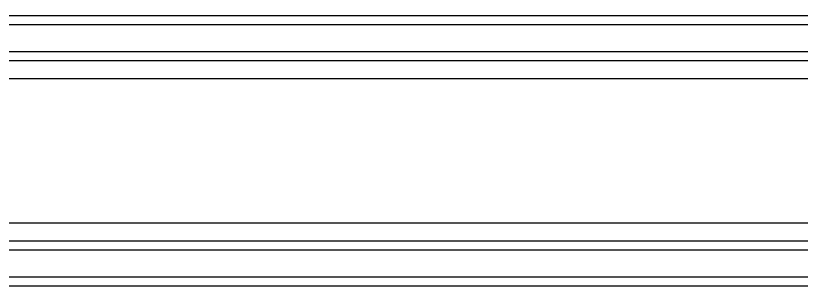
# Model space of a CAD drawing. Header units: millimetres. Extents: x 562 to 17351, y 2396 to 6995.
# Drawn here: x 12278.6 to 12365.8, y 5464.7 to 5494.7 of the extents above; entities that cross this region are included whole.
import ezdxf

# ---------------------------------------------------------------- set-up
doc = ezdxf.new("R2010")
doc.units = ezdxf.units.MM
doc.layers.add('02___PRT_ALL_AXES', color=7, linetype='Continuous')

# ---------------------------------------------------------------- blocks, each defined once
blk = doc.blocks.new('rygdvx')
at = {"color": 114, "linetype": 'Continuous', "true_color": 0x139b48}
for p, q in [((14231.058, 11238.585), (13677.058, 11238.585)), ((14231.058, 11233.585), (13677.058, 11233.585)), ((14231.058, 11231.585), (13677.058, 11231.585)), ((14231.058, 11215.585), (13677.058, 11215.585)), ((14231.058, 11213.585), (13677.058, 11213.585)), ((14231.058, 11208.585), (13677.058, 11208.585))]:
    blk.add_line(p, q, dxfattribs=at)
at = {"layer": '02___PRT_ALL_AXES', "color": 114, "linetype": 'Continuous', "true_color": 0x139b48}
for p, q in [((14227.088, 11237.585), (13681.028, 11237.585)), ((14227.088, 11234.585), (13681.028, 11234.585)), ((14227.088, 11212.585), (13681.028, 11212.585)), ((14227.088, 11209.585), (13681.028, 11209.585))]:
    blk.add_line(p, q, dxfattribs=at)
blk = doc.blocks.new('*U139')
blk.add_blockref('rygdvx', (-13946.558, -11136.347))
blk = doc.blocks.new('*U141')
at = {"color": 0, "linetype": 'ByBlock', "lineweight": -2, "transparency": 16777216}
blk.add_blockref('*U139', (0, 0), dxfattribs=at)

msp = doc.modelspace()

# ---------------------------------------------------------------- block references
msp.add_blockref('*U141', (12431.316, 5392.479))

doc.saveas('drawing.dxf')
